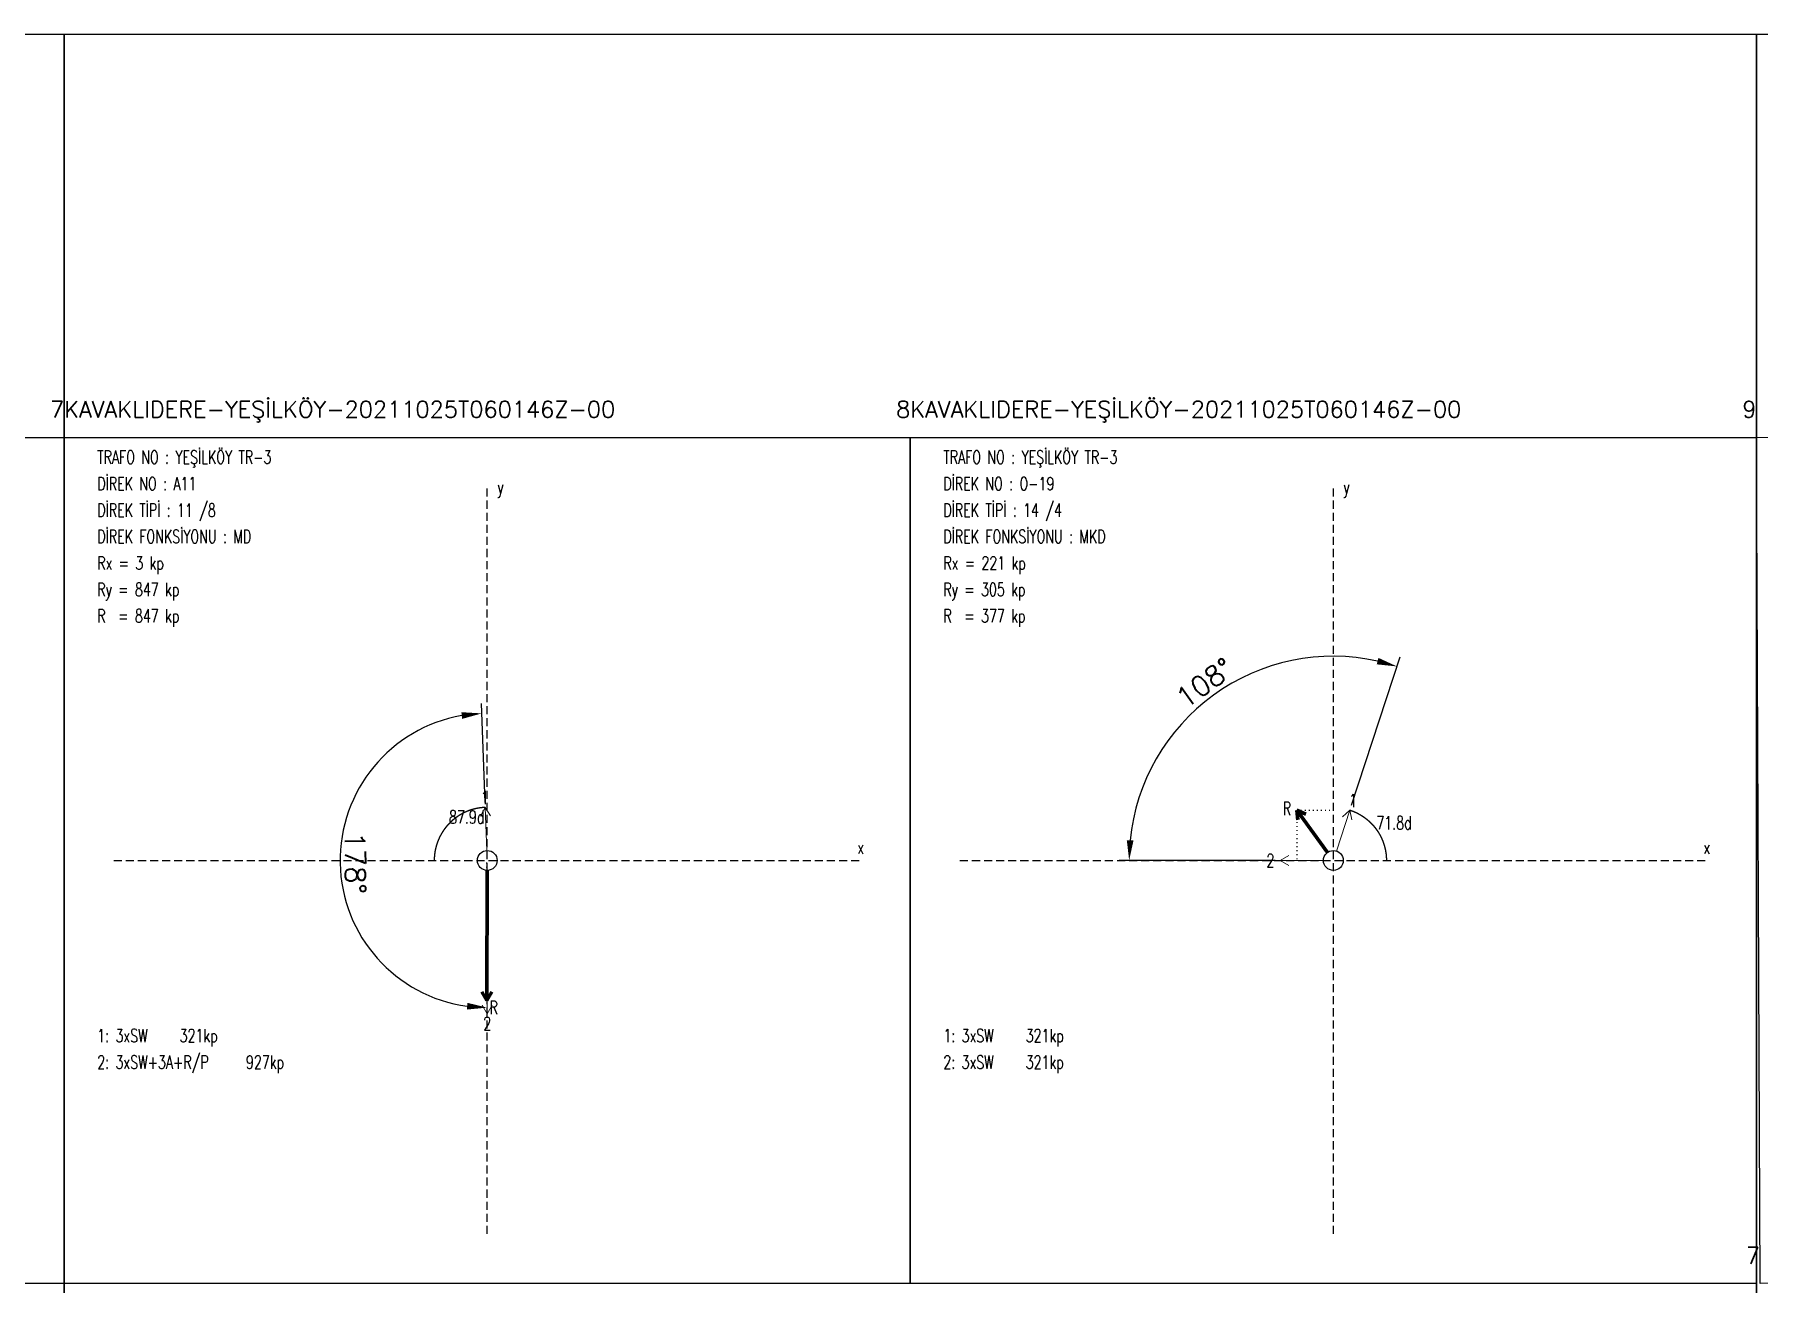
# Model space of a CAD drawing. Header units: millimetres. Extents: x 140 to 2450, y -142 to 155.
# Drawn here: x 766.1 to 980.1, y -0.5 to 154.5 of the extents above; entities that cross this region are included whole.
import ezdxf
from ezdxf.enums import TextEntityAlignment as Align

# ---------------------------------------------------------------- set-up
doc = ezdxf.new("R2010")
doc.units = ezdxf.units.MM
doc.header["$PDMODE"] = 3
doc.header["$PDSIZE"] = -0.7
doc.linetypes.add('ACAD_ISO07W100', pattern=[0.2, 0, -0.2])
doc.linetypes.add('DASHDOT', pattern=[0.75, 0.5, -0.25])
doc.styles.get("Standard").update_dxf_attribs({"font": 'RomanS'})
doc.dimstyles.new('ISO-25', dxfattribs={"dimtxt": 2.5, "dimasz": 2.5, "dimexe": 1.25, "dimexo": 0.625, "dimtad": 1, "dimtxsty": 'Standard', "dimcen": 2.5, "dimadec": 0, "dimazin": 2, "dimtfac": 0, "dimtdec": 0, "dimtofl": 0, "dimtmove": 0, "dimatfit": 0, "dimfxl": 1, "dimtzin": 0, "dimarcsym": 0})

# ---------------------------------------------------------------- blocks, each defined once
blk = doc.blocks.new('*D8')
at = {"color": 0, "lineweight": -2, "transparency": 16777216}
blk.add_line((822.03, 59.21), (821.58, 71.51), dxfattribs=at)
blk.add_arc((822.3, 52.01), 18.26, 99.9773, 262.15, dxfattribs=at)
at = {"color": 0, "transparency": 16777216}
for points in [[(819.09, 70.41), (819.18, 69.58), (821.62, 70.26)], [(819.84, 34.34), (819.78, 33.51), (822.3, 33.75)]]:
    blk.add_solid(points, dxfattribs=at)
at = {"layer": 'Defpoints', "color": 0, "transparency": 16777216}
for p in [(806.27, 60.75), (822.06, 58.59), (822.26, 53.24), (822.3, 50.78), (822.3, 32.99)]:
    blk.add_point(p, dxfattribs=at)
at = {"color": 0, "transparency": 16777216, "insert": (805.92, 51.71), "char_height": 2.5, "attachment_point": 5, "rotation": 271.0636}
blk.add_mtext('178°', dxfattribs=at)
blk = doc.blocks.new('*D11')
at = {"color": 0, "lineweight": -2, "transparency": 16777216}
for p, q in [((929.55, 58.86), (935.59, 77.27)), ((920.09, 52.01), (900.71, 52.01))]:
    blk.add_line(p, q, dxfattribs=at)
blk.add_arc((927.3, 52.01), 25.34, 77.4843, 174.345, dxfattribs=at)
at = {"color": 0, "transparency": 16777216}
for points in [[(932.9, 77.15), (932.68, 76.35), (935.2, 76.09)], [(902.5, 54.49), (901.67, 54.53), (901.96, 52.01)]]:
    blk.add_solid(points, dxfattribs=at)
at = {"layer": 'Defpoints', "color": 0, "transparency": 16777216}
for p in [(919.52, 76.13), (929.35, 58.27), (920.72, 52.01), (926.07, 52.01), (927.68, 53.18)]:
    blk.add_point(p, dxfattribs=at)
at = {"color": 0, "transparency": 16777216, "insert": (911.34, 74.05), "char_height": 2.5, "attachment_point": 5, "rotation": 35.9146}
blk.add_mtext('108°', dxfattribs=at)

msp = doc.modelspace()

# ---------------------------------------------------------------- linework, layer by layer
at = {"linetype": 'DASHDOT', "ltscale": 2}
for p, q in [((822.301, 5.663), (822.301, 98.359)), ((927.301, 5.663), (927.301, 98.359)), ((775.953, 52.011), (868.649, 52.011)), ((880.953, 52.011), (973.649, 52.011))]:
    msp.add_line(p, q, dxfattribs=at)
at = {"lineweight": 15}
for p, q in [((822.057, 58.59), (821.481, 57.502)), ((822.255, 53.241), (822.057, 58.59)), ((822.057, 58.59), (822.711, 57.547)), ((927.685, 53.18), (929.354, 58.266)), ((929.354, 58.266), (928.437, 57.445)), ((929.354, 58.266), (929.606, 57.061)), ((920.718, 52.011), (921.784, 52.626)), ((926.071, 52.011), (920.718, 52.011)), ((920.718, 52.011), (921.784, 51.396)), ((822.301, 50.781), (822.301, 32.994)), ((822.301, 32.994), (821.686, 34.06)), ((822.301, 32.994), (822.916, 34.06))]:
    msp.add_line(p, q, dxfattribs=at)
at = {"lineweight": 70}
for p, q in [((926.579, 53.008), (922.766, 58.273)), ((922.766, 58.273), (923.889, 57.771)), ((922.766, 58.273), (922.893, 57.049)), ((822.297, 50.781), (822.24, 34.641)), ((822.24, 34.641), (821.629, 35.709)), ((822.24, 34.641), (822.859, 35.704))]:
    msp.add_line(p, q, dxfattribs=at)
at = {"linetype": 'ACAD_ISO07W100', "ltscale": 2}
for p, q in [((922.766, 58.273), (922.766, 52.011)), ((922.766, 58.273), (927.301, 58.273)), ((822.24, 34.641), (822.24, 52.011)), ((822.24, 34.641), (822.301, 34.641))]:
    msp.add_line(p, q, dxfattribs=at)
for points in [[(559.801, 154.511), (559.801, -142.489), (769.801, -142.489), (769.801, 154.511), (559.801, 154.511)], [(769.801, 154.511), (769.801, 104.511)], [(769.801, 154.511), (769.801, -142.489), (979.801, -142.489), (979.801, 154.511), (769.801, 154.511)], [(769.801, 154.511), (769.801, 104.511)], [(979.801, 154.511), (979.801, 104.511)], [(979.801, 154.511), (979.801, -142.489), (1189.801, -142.489), (1189.801, 154.511), (979.801, 154.511)]]:
    msp.add_lwpolyline(points)
at = {"flags": 128}
for points in [[(980.279, -0.487), (979.801, 104.511), (1084.799, 104.989), (1085.277, -0.009), (980.279, -0.487)], [(664.801, -0.489), (664.801, 104.511), (769.801, 104.511), (769.801, -0.489), (664.801, -0.489)], [(769.801, -0.489), (769.801, 104.511), (874.801, 104.511), (874.801, -0.489), (769.801, -0.489)], [(874.801, -0.489), (874.801, 104.511), (979.801, 104.511), (979.801, -0.489), (874.801, -0.489)]]:
    msp.add_lwpolyline(points, close=True, dxfattribs=at)
at = {"color": 1, "flags": 128}
for points in [[(822.057, 58.59), (822.057, 58.59), (822.045, 58.589), (822.034, 58.589), (822.022, 58.588), (822.011, 58.588), (821.999, 58.587), (821.988, 58.587), (821.976, 58.586), (821.965, 58.585), (821.953, 58.585), (821.942, 58.584), (821.93, 58.584), (821.919, 58.583), (821.908, 58.582), (821.896, 58.582), (821.885, 58.581), (821.873, 58.58), (821.862, 58.579), (821.85, 58.579), (821.839, 58.578), (821.827, 58.577), (821.816, 58.576), (821.804, 58.575), (821.793, 58.574), (821.781, 58.574), (821.77, 58.573), (821.759, 58.572), (821.747, 58.571), (821.736, 58.57), (821.724, 58.569), (821.713, 58.568), (821.701, 58.567), (821.69, 58.566), (821.678, 58.565), (821.667, 58.563), (821.656, 58.562), (821.644, 58.561), (821.633, 58.56), (821.621, 58.559), (821.61, 58.558), (821.598, 58.556), (821.587, 58.555), (821.576, 58.554), (821.564, 58.553), (821.553, 58.551), (821.541, 58.55), (821.53, 58.549), (821.519, 58.547), (821.507, 58.546), (821.496, 58.545), (821.484, 58.543), (821.473, 58.542), (821.462, 58.54), (821.45, 58.539), (821.439, 58.537), (821.427, 58.536), (821.416, 58.534), (821.405, 58.533), (821.393, 58.531), (821.382, 58.53), (821.37, 58.528), (821.359, 58.526), (821.348, 58.525), (821.336, 58.523), (821.325, 58.521), (821.314, 58.52), (821.302, 58.518), (821.291, 58.516), (821.28, 58.514), (821.268, 58.513), (821.257, 58.511), (821.246, 58.509), (821.234, 58.507), (821.223, 58.505), (821.211, 58.503), (821.2, 58.501), (821.189, 58.499), (821.178, 58.497), (821.166, 58.495), (821.155, 58.494), (821.144, 58.491), (821.132, 58.489), (821.121, 58.487), (821.11, 58.485), (821.098, 58.483), (821.087, 58.481), (821.076, 58.479), (821.064, 58.477), (821.053, 58.475), (821.042, 58.473), (821.031, 58.47), (821.019, 58.468), (821.008, 58.466), (820.997, 58.464), (820.986, 58.461), (820.974, 58.459), (820.963, 58.457), (820.952, 58.454), (820.941, 58.452), (820.929, 58.45), (820.918, 58.447), (820.907, 58.445), (820.896, 58.442), (820.884, 58.44), (820.873, 58.437), (820.862, 58.435), (820.851, 58.432), (820.84, 58.43), (820.828, 58.427), (820.817, 58.425), (820.806, 58.422), (820.795, 58.419), (820.784, 58.417), (820.772, 58.414), (820.761, 58.411), (820.75, 58.409), (820.739, 58.406), (820.728, 58.403), (820.717, 58.401), (820.705, 58.398), (820.694, 58.395), (820.683, 58.392), (820.672, 58.389), (820.661, 58.386), (820.65, 58.384), (820.639, 58.381), (820.628, 58.378), (820.616, 58.375), (820.605, 58.372), (820.594, 58.369), (820.583, 58.366), (820.572, 58.363), (820.561, 58.36), (820.55, 58.357), (820.539, 58.354), (820.528, 58.351), (820.517, 58.348), (820.506, 58.344), (820.495, 58.341), (820.484, 58.338), (820.473, 58.335), (820.461, 58.332), (820.45, 58.329), (820.439, 58.325), (820.428, 58.322), (820.417, 58.319), (820.406, 58.316), (820.395, 58.312), (820.384, 58.309), (820.373, 58.306), (820.362, 58.302), (820.351, 58.299), (820.34, 58.295), (820.33, 58.292), (820.319, 58.288), (820.308, 58.285), (820.297, 58.281), (820.286, 58.278), (820.275, 58.274), (820.264, 58.271), (820.253, 58.267), (820.242, 58.264), (820.231, 58.26), (820.22, 58.257), (820.209, 58.253), (820.198, 58.249), (820.188, 58.246), (820.177, 58.242), (820.166, 58.238), (820.155, 58.234), (820.144, 58.231), (820.133, 58.227), (820.122, 58.223), (820.112, 58.219), (820.101, 58.215), (820.09, 58.212), (820.079, 58.208), (820.068, 58.204), (820.057, 58.2), (820.047, 58.196), (820.036, 58.192), (820.025, 58.188), (820.014, 58.184), (820.004, 58.18), (819.993, 58.176), (819.982, 58.172), (819.971, 58.168), (819.96, 58.164), (819.95, 58.16), (819.939, 58.156), (819.928, 58.152), (819.918, 58.147), (819.907, 58.143), (819.896, 58.139), (819.886, 58.135), (819.875, 58.131), (819.864, 58.126), (819.853, 58.122), (819.843, 58.118), (819.832, 58.114), (819.822, 58.109), (819.811, 58.105), (819.8, 58.101), (819.79, 58.096), (819.779, 58.092), (819.768, 58.087), (819.758, 58.083), (819.747, 58.078), (819.737, 58.074), (819.726, 58.07), (819.715, 58.065), (819.705, 58.06), (819.694, 58.056), (819.684, 58.051), (819.673, 58.047), (819.663, 58.042), (819.652, 58.038), (819.642, 58.033), (819.631, 58.028), (819.621, 58.024), (819.61, 58.019), (819.6, 58.014), (819.589, 58.01), (819.579, 58.005), (819.568, 58), (819.558, 57.995), (819.547, 57.99), (819.537, 57.986), (819.527, 57.981), (819.516, 57.976), (819.506, 57.971), (819.495, 57.966), (819.485, 57.961), (819.475, 57.956), (819.464, 57.951), (819.454, 57.946), (819.443, 57.941), (819.433, 57.936), (819.423, 57.931), (819.412, 57.926), (819.402, 57.921), (819.392, 57.916), (819.382, 57.911), (819.371, 57.906), (819.361, 57.901), (819.351, 57.896), (819.34, 57.891), (819.33, 57.886), (819.32, 57.88), (819.31, 57.875), (819.299, 57.87), (819.289, 57.865), (819.279, 57.859), (819.269, 57.854), (819.259, 57.849), (819.248, 57.843), (819.238, 57.838), (819.228, 57.833), (819.218, 57.827), (819.208, 57.822), (819.198, 57.817), (819.188, 57.811), (819.177, 57.806), (819.167, 57.8), (819.157, 57.795), (819.147, 57.789), (819.137, 57.784), (819.127, 57.778), (819.117, 57.773), (819.107, 57.767), (819.097, 57.762), (819.087, 57.756), (819.077, 57.75), (819.067, 57.745), (819.057, 57.739), (819.047, 57.733), (819.037, 57.728), (819.027, 57.722), (819.017, 57.716), (819.007, 57.711), (818.997, 57.705), (818.987, 57.699), (818.977, 57.693), (818.967, 57.687), (818.957, 57.682), (818.947, 57.676), (818.937, 57.67), (818.928, 57.664), (818.918, 57.658), (818.908, 57.652), (818.898, 57.646), (818.888, 57.64), (818.878, 57.634), (818.869, 57.628), (818.859, 57.622), (818.849, 57.616), (818.839, 57.61), (818.829, 57.604), (818.82, 57.598), (818.81, 57.592), (818.8, 57.586), (818.791, 57.58), (818.781, 57.574), (818.771, 57.568), (818.761, 57.561), (818.752, 57.555), (818.742, 57.549), (818.732, 57.543), (818.723, 57.537), (818.713, 57.53), (818.703, 57.524), (818.694, 57.518), (818.684, 57.511), (818.675, 57.505), (818.665, 57.499), (818.656, 57.492), (818.646, 57.486), (818.636, 57.48), (818.627, 57.473), (818.617, 57.467), (818.608, 57.46), (818.598, 57.454), (818.589, 57.448), (818.579, 57.441), (818.57, 57.435), (818.56, 57.428), (818.551, 57.421), (818.542, 57.415), (818.532, 57.408), (818.523, 57.402), (818.513, 57.395), (818.504, 57.389), (818.494, 57.382), (818.485, 57.375), (818.476, 57.369), (818.466, 57.362), (818.457, 57.355), (818.448, 57.348), (818.438, 57.342), (818.429, 57.335), (818.42, 57.328), (818.411, 57.321), (818.401, 57.315), (818.392, 57.308), (818.383, 57.301), (818.374, 57.294), (818.364, 57.287), (818.355, 57.28), (818.346, 57.274), (818.337, 57.267), (818.328, 57.26), (818.319, 57.253), (818.309, 57.246), (818.3, 57.239), (818.291, 57.232), (818.282, 57.225), (818.273, 57.218), (818.264, 57.211), (818.255, 57.204), (818.246, 57.197), (818.237, 57.19), (818.228, 57.182), (818.219, 57.175), (818.21, 57.168), (818.201, 57.161), (818.192, 57.154), (818.183, 57.147), (818.174, 57.139), (818.165, 57.132), (818.156, 57.125), (818.147, 57.118), (818.138, 57.111), (818.129, 57.103), (818.12, 57.096), (818.111, 57.089), (818.103, 57.081), (818.094, 57.074), (818.085, 57.067), (818.076, 57.059), (818.067, 57.052), (818.058, 57.045), (818.05, 57.037), (818.041, 57.03), (818.032, 57.022), (818.023, 57.015), (818.015, 57.007), (818.006, 57), (817.997, 56.992), (817.989, 56.985), (817.98, 56.977), (817.971, 56.97), (817.963, 56.962), (817.954, 56.955), (817.945, 56.947), (817.937, 56.939), (817.928, 56.932), (817.92, 56.924), (817.911, 56.916), (817.902, 56.909), (817.894, 56.901), (817.885, 56.893), (817.877, 56.886), (817.868, 56.878), (817.86, 56.87), (817.851, 56.862), (817.843, 56.855), (817.834, 56.847), (817.826, 56.839), (817.818, 56.831), (817.809, 56.823), (817.801, 56.816), (817.792, 56.808), (817.784, 56.8), (817.776, 56.792), (817.767, 56.784), (817.759, 56.776), (817.751, 56.768), (817.742, 56.76), (817.734, 56.752), (817.726, 56.744), (817.718, 56.736), (817.709, 56.728), (817.701, 56.72), (817.693, 56.712), (817.685, 56.704), (817.677, 56.696), (817.668, 56.688), (817.66, 56.68), (817.652, 56.672), (817.644, 56.664), (817.636, 56.656), (817.628, 56.647), (817.62, 56.639), (817.612, 56.631), (817.604, 56.623), (817.596, 56.615), (817.587, 56.606), (817.579, 56.598), (817.571, 56.59), (817.564, 56.582), (817.556, 56.573), (817.548, 56.565), (817.54, 56.557), (817.532, 56.549), (817.524, 56.54), (817.516, 56.532), (817.508, 56.524), (817.5, 56.515), (817.492, 56.507), (817.484, 56.498), (817.477, 56.49), (817.469, 56.482), (817.461, 56.473), (817.453, 56.465), (817.445, 56.456), (817.438, 56.448), (817.43, 56.439), (817.422, 56.431), (817.415, 56.422), (817.407, 56.414), (817.399, 56.405), (817.392, 56.397), (817.384, 56.388), (817.376, 56.379), (817.369, 56.371), (817.361, 56.362), (817.353, 56.354), (817.346, 56.345), (817.338, 56.336), (817.331, 56.328), (817.323, 56.319), (817.316, 56.31), (817.308, 56.301), (817.301, 56.293), (817.293, 56.284), (817.286, 56.275), (817.278, 56.266), (817.271, 56.258), (817.264, 56.249), (817.256, 56.24), (817.249, 56.231), (817.241, 56.222), (817.234, 56.214), (817.227, 56.205), (817.219, 56.196), (817.212, 56.187), (817.205, 56.178), (817.198, 56.169), (817.19, 56.16), (817.183, 56.151), (817.176, 56.143), (817.169, 56.134), (817.162, 56.125), (817.154, 56.116), (817.147, 56.107), (817.14, 56.098), (817.133, 56.089), (817.126, 56.08), (817.119, 56.071), (817.112, 56.061), (817.105, 56.052), (817.098, 56.043), (817.091, 56.034), (817.084, 56.025), (817.077, 56.016), (817.07, 56.007), (817.063, 55.998), (817.056, 55.989), (817.049, 55.979), (817.042, 55.97), (817.035, 55.961), (817.028, 55.952), (817.021, 55.943), (817.014, 55.933), (817.007, 55.924), (817.001, 55.915), (816.994, 55.906), (816.987, 55.896), (816.98, 55.887), (816.973, 55.878), (816.967, 55.869), (816.96, 55.859), (816.953, 55.85), (816.947, 55.841), (816.94, 55.831), (816.933, 55.822), (816.927, 55.813), (816.92, 55.803), (816.913, 55.794), (816.907, 55.784), (816.9, 55.775), (816.894, 55.765), (816.887, 55.756), (816.881, 55.747), (816.874, 55.737), (816.868, 55.728), (816.861, 55.718), (816.855, 55.709), (816.848, 55.699), (816.842, 55.69), (816.835, 55.68), (816.829, 55.671), (816.823, 55.661), (816.816, 55.651), (816.81, 55.642), (816.804, 55.632), (816.797, 55.623), (816.791, 55.613), (816.785, 55.603), (816.778, 55.594), (816.772, 55.584), (816.766, 55.574), (816.76, 55.565), (816.754, 55.555), (816.747, 55.545), (816.741, 55.536), (816.735, 55.526), (816.729, 55.516), (816.723, 55.507), (816.717, 55.497), (816.711, 55.487), (816.705, 55.477), (816.699, 55.468), (816.693, 55.458), (816.687, 55.448), (816.681, 55.438), (816.675, 55.428), (816.669, 55.419), (816.663, 55.409), (816.657, 55.399), (816.651, 55.389), (816.645, 55.379), (816.639, 55.369), (816.633, 55.359), (816.627, 55.349), (816.622, 55.34), (816.616, 55.33), (816.61, 55.32), (816.604, 55.31), (816.598, 55.3), (816.593, 55.29), (816.587, 55.28), (816.581, 55.27), (816.576, 55.26), (816.57, 55.25), (816.564, 55.24), (816.559, 55.23), (816.553, 55.22), (816.548, 55.21), (816.542, 55.2), (816.536, 55.19), (816.531, 55.18), (816.525, 55.17), (816.52, 55.16), (816.514, 55.149), (816.509, 55.139), (816.503, 55.129), (816.498, 55.119), (816.493, 55.109), (816.487, 55.099), (816.482, 55.089), (816.476, 55.079), (816.471, 55.068), (816.466, 55.058), (816.46, 55.048), (816.455, 55.038), (816.45, 55.028), (816.445, 55.017), (816.439, 55.007), (816.434, 54.997), (816.429, 54.987), (816.424, 54.976), (816.419, 54.966), (816.413, 54.956), (816.408, 54.946), (816.403, 54.935), (816.398, 54.925), (816.393, 54.915), (816.388, 54.904), (816.383, 54.894), (816.378, 54.884), (816.373, 54.873), (816.368, 54.863), (816.363, 54.853), (816.358, 54.842), (816.353, 54.832), (816.348, 54.822), (816.343, 54.811), (816.338, 54.801), (816.334, 54.79), (816.329, 54.78), (816.324, 54.769), (816.319, 54.759), (816.314, 54.749), (816.31, 54.738), (816.305, 54.728), (816.3, 54.717), (816.295, 54.707), (816.291, 54.696), (816.286, 54.686), (816.281, 54.675), (816.277, 54.665), (816.272, 54.654), (816.267, 54.644), (816.263, 54.633), (816.258, 54.623), (816.254, 54.612), (816.249, 54.602), (816.245, 54.591), (816.24, 54.58), (816.236, 54.57), (816.231, 54.559), (816.227, 54.549), (816.222, 54.538), (816.218, 54.527), (816.214, 54.517), (816.209, 54.506), (816.205, 54.495), (816.201, 54.485), (816.196, 54.474), (816.192, 54.464), (816.188, 54.453), (816.183, 54.442), (816.179, 54.432), (816.175, 54.421), (816.171, 54.41), (816.167, 54.399), (816.162, 54.389), (816.158, 54.378), (816.154, 54.367), (816.15, 54.357), (816.146, 54.346), (816.142, 54.335), (816.138, 54.324), (816.134, 54.314), (816.13, 54.303), (816.126, 54.292), (816.122, 54.281), (816.118, 54.27), (816.114, 54.26), (816.11, 54.249), (816.106, 54.238), (816.102, 54.227), (816.098, 54.216), (816.095, 54.206), (816.091, 54.195), (816.087, 54.184), (816.083, 54.173), (816.079, 54.162), (816.076, 54.151), (816.072, 54.14), (816.068, 54.13), (816.065, 54.119), (816.061, 54.108), (816.057, 54.097), (816.054, 54.086), (816.05, 54.075), (816.046, 54.064), (816.043, 54.053), (816.039, 54.042), (816.036, 54.031), (816.032, 54.02), (816.029, 54.01), (816.025, 53.999), (816.022, 53.988), (816.018, 53.977), (816.015, 53.966), (816.012, 53.955), (816.008, 53.944), (816.005, 53.933), (816.001, 53.922), (815.998, 53.911), (815.995, 53.9), (815.992, 53.889), (815.988, 53.878), (815.985, 53.867), (815.982, 53.856), (815.979, 53.845), (815.975, 53.834), (815.972, 53.823), (815.969, 53.812), (815.966, 53.8), (815.963, 53.789), (815.96, 53.778), (815.957, 53.767), (815.954, 53.756), (815.951, 53.745), (815.948, 53.734), (815.945, 53.723), (815.942, 53.712), (815.939, 53.701), (815.936, 53.69), (815.933, 53.679), (815.93, 53.667), (815.927, 53.656), (815.924, 53.645), (815.921, 53.634), (815.918, 53.623), (815.916, 53.612), (815.913, 53.601), (815.91, 53.589), (815.907, 53.578), (815.905, 53.567), (815.902, 53.556), (815.899, 53.545), (815.897, 53.534), (815.894, 53.522), (815.891, 53.511), (815.889, 53.5), (815.886, 53.489), (815.884, 53.478), (815.881, 53.466), (815.878, 53.455), (815.876, 53.444), (815.873, 53.433), (815.871, 53.422), (815.869, 53.41), (815.866, 53.399), (815.864, 53.388), (815.861, 53.377), (815.859, 53.365), (815.857, 53.354), (815.854, 53.343), (815.852, 53.332), (815.85, 53.32), (815.847, 53.309), (815.845, 53.298), (815.843, 53.287), (815.841, 53.275), (815.838, 53.264), (815.836, 53.253), (815.834, 53.242), (815.832, 53.23), (815.83, 53.219), (815.828, 53.208), (815.826, 53.196), (815.824, 53.185), (815.822, 53.174), (815.82, 53.162), (815.818, 53.151), (815.816, 53.14), (815.814, 53.128), (815.812, 53.117), (815.81, 53.106), (815.808, 53.094), (815.806, 53.083), (815.804, 53.072), (815.802, 53.06), (815.8, 53.049), (815.799, 53.038), (815.797, 53.026), (815.795, 53.015), (815.793, 53.004), (815.792, 52.992), (815.79, 52.981), (815.788, 52.97), (815.787, 52.958), (815.785, 52.947), (815.783, 52.936), (815.782, 52.924), (815.78, 52.913), (815.779, 52.901), (815.777, 52.89), (815.776, 52.879), (815.774, 52.867), (815.773, 52.856), (815.771, 52.844), (815.77, 52.833), (815.768, 52.822), (815.767, 52.81), (815.765, 52.799), (815.764, 52.787), (815.763, 52.776), (815.761, 52.765), (815.76, 52.753), (815.759, 52.742), (815.757, 52.73), (815.756, 52.719), (815.755, 52.707), (815.754, 52.696), (815.753, 52.685), (815.751, 52.673), (815.75, 52.662), (815.749, 52.65), (815.748, 52.639), (815.747, 52.627), (815.746, 52.616), (815.745, 52.605), (815.744, 52.593), (815.743, 52.582), (815.742, 52.57), (815.741, 52.559), (815.74, 52.547), (815.739, 52.536), (815.738, 52.524), (815.737, 52.513), (815.736, 52.502), (815.736, 52.49), (815.735, 52.479), (815.734, 52.467), (815.733, 52.456), (815.732, 52.444), (815.732, 52.433), (815.731, 52.421), (815.73, 52.41), (815.729, 52.398), (815.729, 52.387), (815.728, 52.375), (815.728, 52.364), (815.727, 52.352), (815.726, 52.341), (815.726, 52.33), (815.725, 52.318), (815.725, 52.307), (815.724, 52.295), (815.724, 52.284), (815.723, 52.272), (815.723, 52.261), (815.722, 52.249), (815.722, 52.238), (815.722, 52.226), (815.721, 52.215), (815.721, 52.203), (815.721, 52.192), (815.72, 52.18), (815.72, 52.169), (815.72, 52.157), (815.719, 52.146), (815.719, 52.134), (815.719, 52.123), (815.719, 52.111), (815.719, 52.1), (815.719, 52.088), (815.718, 52.077), (815.718, 52.065), (815.718, 52.054), (815.718, 52.042), (815.718, 52.031), (815.718, 52.019), (815.718, 52.011)], [(929.354, 58.266), (929.354, 58.266), (929.365, 58.262), (929.376, 58.259), (929.387, 58.255), (929.398, 58.251), (929.409, 58.248), (929.419, 58.244), (929.43, 58.24), (929.441, 58.237), (929.452, 58.233), (929.463, 58.229), (929.474, 58.225), (929.485, 58.221), (929.495, 58.218), (929.506, 58.214), (929.517, 58.21), (929.528, 58.206), (929.539, 58.202), (929.549, 58.198), (929.56, 58.194), (929.571, 58.19), (929.582, 58.186), (929.593, 58.182), (929.603, 58.178), (929.614, 58.174), (929.625, 58.17), (929.636, 58.166), (929.646, 58.162), (929.657, 58.158), (929.668, 58.154), (929.679, 58.15), (929.689, 58.146), (929.7, 58.141), (929.711, 58.137), (929.721, 58.133), (929.732, 58.129), (929.743, 58.125), (929.753, 58.12), (929.764, 58.116), (929.775, 58.112), (929.785, 58.107), (929.796, 58.103), (929.807, 58.099), (929.817, 58.094), (929.828, 58.09), (929.838, 58.085), (929.849, 58.081), (929.86, 58.077), (929.87, 58.072), (929.881, 58.068), (929.891, 58.063), (929.902, 58.059), (929.912, 58.054), (929.923, 58.049), (929.934, 58.045), (929.944, 58.04), (929.955, 58.036), (929.965, 58.031), (929.976, 58.026), (929.986, 58.022), (929.997, 58.017), (930.007, 58.012), (930.018, 58.007), (930.028, 58.003), (930.038, 57.998), (930.049, 57.993), (930.059, 57.988), (930.07, 57.984), (930.08, 57.979), (930.091, 57.974), (930.101, 57.969), (930.111, 57.964), (930.122, 57.959), (930.132, 57.954), (930.142, 57.949), (930.153, 57.944), (930.163, 57.939), (930.174, 57.934), (930.184, 57.929), (930.194, 57.924), (930.205, 57.919), (930.215, 57.914), (930.225, 57.909), (930.235, 57.904), (930.246, 57.899), (930.256, 57.894), (930.266, 57.888), (930.276, 57.883), (930.287, 57.878), (930.297, 57.873), (930.307, 57.868), (930.317, 57.862), (930.328, 57.857), (930.338, 57.852), (930.348, 57.846), (930.358, 57.841), (930.368, 57.836), (930.379, 57.83), (930.389, 57.825), (930.399, 57.82), (930.409, 57.814), (930.419, 57.809), (930.429, 57.803), (930.439, 57.798), (930.449, 57.792), (930.459, 57.787), (930.47, 57.781), (930.48, 57.776), (930.49, 57.77), (930.5, 57.765), (930.51, 57.759), (930.52, 57.754), (930.53, 57.748), (930.54, 57.742), (930.55, 57.737), (930.56, 57.731), (930.57, 57.725), (930.58, 57.72), (930.59, 57.714), (930.6, 57.708), (930.61, 57.702), (930.62, 57.696), (930.629, 57.691), (930.639, 57.685), (930.649, 57.679), (930.659, 57.673), (930.669, 57.667), (930.679, 57.661), (930.689, 57.656), (930.699, 57.65), (930.708, 57.644), (930.718, 57.638), (930.728, 57.632), (930.738, 57.626), (930.748, 57.62), (930.757, 57.614), (930.767, 57.608), (930.777, 57.602), (930.787, 57.596), (930.796, 57.589), (930.806, 57.583), (930.816, 57.577), (930.826, 57.571), (930.835, 57.565), (930.845, 57.559), (930.855, 57.553), (930.864, 57.546), (930.874, 57.54), (930.884, 57.534), (930.893, 57.528), (930.903, 57.521), (930.913, 57.515), (930.922, 57.509), (930.932, 57.502), (930.941, 57.496), (930.951, 57.49), (930.96, 57.483), (930.97, 57.477), (930.979, 57.47), (930.989, 57.464), (930.999, 57.458), (931.008, 57.451), (931.018, 57.445), (931.027, 57.438), (931.036, 57.432), (931.046, 57.425), (931.055, 57.419), (931.065, 57.412), (931.074, 57.405), (931.084, 57.399), (931.093, 57.392), (931.102, 57.386), (931.112, 57.379), (931.121, 57.372), (931.13, 57.366), (931.14, 57.359), (931.149, 57.352), (931.158, 57.346), (931.168, 57.339), (931.177, 57.332), (931.186, 57.325), (931.196, 57.318), (931.205, 57.312), (931.214, 57.305), (931.223, 57.298), (931.233, 57.291), (931.242, 57.284), (931.251, 57.277), (931.26, 57.271), (931.269, 57.264), (931.278, 57.257), (931.288, 57.25), (931.297, 57.243), (931.306, 57.236), (931.315, 57.229), (931.324, 57.222), (931.333, 57.215), (931.342, 57.208), (931.351, 57.201), (931.36, 57.194), (931.369, 57.186), (931.378, 57.179), (931.387, 57.172), (931.396, 57.165), (931.405, 57.158), (931.414, 57.151), (931.423, 57.144), (931.432, 57.136), (931.441, 57.129), (931.45, 57.122), (931.459, 57.115), (931.468, 57.107), (931.477, 57.1), (931.486, 57.093), (931.495, 57.085), (931.504, 57.078), (931.512, 57.071), (931.521, 57.063), (931.53, 57.056), (931.539, 57.049), (931.548, 57.041), (931.556, 57.034), (931.565, 57.026), (931.574, 57.019), (931.583, 57.012), (931.591, 57.004), (931.6, 56.997), (931.609, 56.989), (931.617, 56.982), (931.626, 56.974), (931.635, 56.966), (931.643, 56.959), (931.652, 56.951), (931.661, 56.944), (931.669, 56.936), (931.678, 56.928), (931.686, 56.921), (931.695, 56.913), (931.703, 56.905), (931.712, 56.898), (931.721, 56.89), (931.729, 56.882), (931.738, 56.875), (931.746, 56.867), (931.754, 56.859), (931.763, 56.851), (931.771, 56.843), (931.78, 56.836), (931.788, 56.828), (931.797, 56.82), (931.805, 56.812), (931.813, 56.804), (931.822, 56.796), (931.83, 56.789), (931.838, 56.781), (931.847, 56.773), (931.855, 56.765), (931.863, 56.757), (931.872, 56.749), (931.88, 56.741), (931.888, 56.733), (931.896, 56.725), (931.905, 56.717), (931.913, 56.709), (931.921, 56.701), (931.929, 56.693), (931.937, 56.685), (931.945, 56.676), (931.954, 56.668), (931.962, 56.66), (931.97, 56.652), (931.978, 56.644), (931.986, 56.636), (931.994, 56.628), (932.002, 56.619), (932.01, 56.611), (932.018, 56.603), (932.026, 56.595), (932.034, 56.586), (932.042, 56.578), (932.05, 56.57), (932.058, 56.562), (932.066, 56.553), (932.074, 56.545), (932.082, 56.537), (932.09, 56.528), (932.098, 56.52), (932.105, 56.512), (932.113, 56.503), (932.121, 56.495), (932.129, 56.486), (932.137, 56.478), (932.145, 56.469), (932.152, 56.461), (932.16, 56.452), (932.168, 56.444), (932.176, 56.435), (932.183, 56.427), (932.191, 56.418), (932.199, 56.41), (932.206, 56.401), (932.214, 56.393), (932.222, 56.384), (932.229, 56.376), (932.237, 56.367), (932.244, 56.358), (932.252, 56.35), (932.26, 56.341), (932.267, 56.332), (932.275, 56.324), (932.282, 56.315), (932.29, 56.306), (932.297, 56.298), (932.305, 56.289), (932.312, 56.28), (932.32, 56.271), (932.327, 56.263), (932.334, 56.254), (932.342, 56.245), (932.349, 56.236), (932.357, 56.227), (932.364, 56.219), (932.371, 56.21), (932.379, 56.201), (932.386, 56.192), (932.393, 56.183), (932.4, 56.174), (932.408, 56.165), (932.415, 56.156), (932.422, 56.148), (932.429, 56.139), (932.437, 56.13), (932.444, 56.121), (932.451, 56.112), (932.458, 56.103), (932.465, 56.094), (932.472, 56.085), (932.479, 56.076), (932.487, 56.067), (932.494, 56.058), (932.501, 56.048), (932.508, 56.039), (932.515, 56.03), (932.522, 56.021), (932.529, 56.012), (932.536, 56.003), (932.543, 55.994), (932.55, 55.985), (932.556, 55.975), (932.563, 55.966), (932.57, 55.957), (932.577, 55.948), (932.584, 55.939), (932.591, 55.929), (932.598, 55.92), (932.605, 55.911), (932.611, 55.902), (932.618, 55.892), (932.625, 55.883), (932.632, 55.874), (932.638, 55.865), (932.645, 55.855), (932.652, 55.846), (932.658, 55.837), (932.665, 55.827), (932.672, 55.818), (932.678, 55.808), (932.685, 55.799), (932.692, 55.79), (932.698, 55.78), (932.705, 55.771), (932.711, 55.761), (932.718, 55.752), (932.724, 55.742), (932.731, 55.733), (932.737, 55.724), (932.744, 55.714), (932.75, 55.705), (932.757, 55.695), (932.763, 55.685), (932.77, 55.676), (932.776, 55.666), (932.782, 55.657), (932.789, 55.647), (932.795, 55.638), (932.801, 55.628), (932.808, 55.618), (932.814, 55.609), (932.82, 55.599), (932.826, 55.59), (932.833, 55.58), (932.839, 55.57), (932.845, 55.561), (932.851, 55.551), (932.858, 55.541), (932.864, 55.532), (932.87, 55.522), (932.876, 55.512), (932.882, 55.502), (932.888, 55.493), (932.894, 55.483), (932.9, 55.473), (932.906, 55.463), (932.912, 55.454), (932.918, 55.444), (932.924, 55.434), (932.93, 55.424), (932.936, 55.414), (932.942, 55.404), (932.948, 55.395), (932.954, 55.385), (932.96, 55.375), (932.966, 55.365), (932.971, 55.355), (932.977, 55.345), (932.983, 55.335), (932.989, 55.325), (932.995, 55.315), (933, 55.305), (933.006, 55.296), (933.012, 55.286), (933.018, 55.276), (933.023, 55.266), (933.029, 55.256), (933.035, 55.246), (933.04, 55.236), (933.046, 55.226), (933.052, 55.216), (933.057, 55.206), (933.063, 55.195), (933.068, 55.185), (933.074, 55.175), (933.079, 55.165), (933.085, 55.155), (933.09, 55.145), (933.096, 55.135), (933.101, 55.125), (933.107, 55.115), (933.112, 55.105), (933.117, 55.094), (933.123, 55.084), (933.128, 55.074), (933.133, 55.064), (933.139, 55.054), (933.144, 55.044), (933.149, 55.033), (933.155, 55.023), (933.16, 55.013), (933.165, 55.003), (933.17, 54.992), (933.175, 54.982), (933.181, 54.972), (933.186, 54.962), (933.191, 54.951), (933.196, 54.941), (933.201, 54.931), (933.206, 54.921), (933.211, 54.91), (933.216, 54.9), (933.221, 54.89), (933.226, 54.879), (933.231, 54.869), (933.236, 54.859), (933.241, 54.848), (933.246, 54.838), (933.251, 54.827), (933.256, 54.817), (933.261, 54.807), (933.266, 54.796), (933.271, 54.786), (933.276, 54.775), (933.28, 54.765), (933.285, 54.754), (933.29, 54.744), (933.295, 54.734), (933.299, 54.723), (933.304, 54.713), (933.309, 54.702), (933.314, 54.692), (933.318, 54.681), (933.323, 54.671), (933.328, 54.66), (933.332, 54.65), (933.337, 54.639), (933.341, 54.629), (933.346, 54.618), (933.35, 54.607), (933.355, 54.597), (933.359, 54.586), (933.364, 54.576), (933.368, 54.565), (933.373, 54.555), (933.377, 54.544), (933.382, 54.533), (933.386, 54.523), (933.39, 54.512), (933.395, 54.501), (933.399, 54.491), (933.403, 54.48), (933.408, 54.47), (933.412, 54.459), (933.416, 54.448), (933.421, 54.438), (933.425, 54.427), (933.429, 54.416), (933.433, 54.405), (933.437, 54.395), (933.442, 54.384), (933.446, 54.373), (933.45, 54.363), (933.454, 54.352), (933.458, 54.341), (933.462, 54.33), (933.466, 54.32), (933.47, 54.309), (933.474, 54.298), (933.478, 54.287), (933.482, 54.277), (933.486, 54.266), (933.49, 54.255), (933.494, 54.244), (933.498, 54.233), (933.502, 54.223), (933.505, 54.212), (933.509, 54.201), (933.513, 54.19), (933.517, 54.179), (933.521, 54.168), (933.524, 54.157), (933.528, 54.147), (933.532, 54.136), (933.536, 54.125), (933.539, 54.114), (933.543, 54.103), (933.546, 54.092), (933.55, 54.081), (933.554, 54.07), (933.557, 54.059), (933.561, 54.049), (933.564, 54.038), (933.568, 54.027), (933.571, 54.016), (933.575, 54.005), (933.578, 53.994), (933.582, 53.983), (933.585, 53.972), (933.589, 53.961), (933.592, 53.95), (933.595, 53.939), (933.599, 53.928), (933.602, 53.917), (933.605, 53.906), (933.609, 53.895), (933.612, 53.884), (933.615, 53.873), (933.619, 53.862), (933.622, 53.851), (933.625, 53.84), (933.628, 53.829), (933.631, 53.818), (933.634, 53.807), (933.638, 53.796), (933.641, 53.785), (933.644, 53.774), (933.647, 53.762), (933.65, 53.751), (933.653, 53.74), (933.656, 53.729), (933.659, 53.718), (933.662, 53.707), (933.665, 53.696), (933.668, 53.685), (933.671, 53.674), (933.674, 53.663), (933.676, 53.651), (933.679, 53.64), (933.682, 53.629), (933.685, 53.618), (933.688, 53.607), (933.691, 53.596), (933.693, 53.585), (933.696, 53.573), (933.699, 53.562), (933.701, 53.551), (933.704, 53.54), (933.707, 53.529), (933.709, 53.518), (933.712, 53.506), (933.715, 53.495), (933.717, 53.484), (933.72, 53.473), (933.722, 53.462), (933.725, 53.45), (933.727, 53.439), (933.73, 53.428), (933.732, 53.417), (933.735, 53.405), (933.737, 53.394), (933.74, 53.383), (933.742, 53.372), (933.744, 53.361), (933.747, 53.349), (933.749, 53.338), (933.751, 53.327), (933.754, 53.316), (933.756, 53.304), (933.758, 53.293), (933.76, 53.282), (933.763, 53.27), (933.765, 53.259), (933.767, 53.248), (933.769, 53.237), (933.771, 53.225), (933.773, 53.214), (933.775, 53.203), (933.777, 53.191), (933.779, 53.18), (933.781, 53.169), (933.784, 53.157), (933.785, 53.146), (933.787, 53.135), (933.789, 53.124), (933.791, 53.112), (933.793, 53.101), (933.795, 53.09), (933.797, 53.078), (933.799, 53.067), (933.801, 53.056), (933.803, 53.044), (933.804, 53.033), (933.806, 53.021), (933.808, 53.01), (933.81, 52.999), (933.811, 52.987), (933.813, 52.976), (933.815, 52.965), (933.816, 52.953), (933.818, 52.942), (933.82, 52.931), (933.821, 52.919), (933.823, 52.908), (933.824, 52.896), (933.826, 52.885), (933.827, 52.874), (933.829, 52.862), (933.83, 52.851), (933.832, 52.839), (933.833, 52.828), (933.835, 52.817), (933.836, 52.805), (933.837, 52.794), (933.839, 52.782), (933.84, 52.771), (933.841, 52.76), (933.843, 52.748), (933.844, 52.737), (933.845, 52.725), (933.846, 52.714), (933.848, 52.703), (933.849, 52.691), (933.85, 52.68), (933.851, 52.668), (933.852, 52.657), (933.853, 52.645), (933.855, 52.634), (933.856, 52.622), (933.857, 52.611), (933.858, 52.6), (933.859, 52.588), (933.86, 52.577), (933.861, 52.565), (933.862, 52.554), (933.863, 52.542), (933.864, 52.531), (933.864, 52.519), (933.865, 52.508), (933.866, 52.497), (933.867, 52.485), (933.868, 52.474), (933.869, 52.462), (933.869, 52.451), (933.87, 52.439), (933.871, 52.428), (933.872, 52.416), (933.872, 52.405), (933.873, 52.393), (933.874, 52.382), (933.874, 52.37), (933.875, 52.359), (933.876, 52.347), (933.876, 52.336), (933.877, 52.325), (933.877, 52.313), (933.878, 52.302), (933.878, 52.29), (933.879, 52.279), (933.879, 52.267), (933.88, 52.256), (933.88, 52.244), (933.88, 52.233), (933.881, 52.221), (933.881, 52.21), (933.881, 52.198), (933.882, 52.187), (933.882, 52.175), (933.882, 52.164), (933.883, 52.152), (933.883, 52.141), (933.883, 52.129), (933.883, 52.118), (933.883, 52.106), (933.884, 52.095), (933.884, 52.083), (933.884, 52.072), (933.884, 52.06), (933.884, 52.049), (933.884, 52.037), (933.884, 52.026), (933.884, 52.014), (933.884, 52.011)]]:
    msp.add_lwpolyline(points, dxfattribs=at)
for centre in [(822.301, 52.011), (927.301, 52.011)]:
    msp.add_circle(centre, 1.23)

# ---------------------------------------------------------------- texts
for p in [(769.801, 106.972), (874.801, 106.972)]:
    msp.add_text('KAVAKLIDERE-YEŞİLKÖY-20211025T060146Z-00', height=2.05078).set_placement(p)
for s, p in [('7', (769.801, 106.972)), ('8', (874.801, 106.972)), ('9', (979.801, 106.972))]:
    msp.add_text(s, height=2.051).set_placement(p, align=Align.RIGHT)
at = {"width": 0.7}
for s, height, p in [('TRAFO NO : YEŞİLKÖY TR-3', 1.64062, (773.903, 102.05)), ('TRAFO NO : YEŞİLKÖY TR-3', 1.64062, (878.903, 102.05)), ('DİREK NO : A11', 1.64062, (773.903, 98.769)), ('DİREK NO : O-19', 1.64062, (878.903, 98.769)), ('DİREK TİPİ : 11 /8', 1.64062, (773.903, 95.488)), ('DİREK TİPİ : 14 /4', 1.64062, (878.903, 95.488)), ('DİREK FONKSİYONU : MD', 1.64062, (773.903, 92.206)), ('DİREK FONKSİYONU : MKD', 1.64062, (878.903, 92.206)), ('Rx = 3 kp', 1.6406, (773.903, 88.925)), ('Rx = 221 kp', 1.64062, (878.903, 88.925)), ('Ry = 847 kp', 1.64062, (773.903, 85.644)), ('Ry = 305 kp', 1.64062, (878.903, 85.644)), ('R  = 847 kp', 1.64062, (773.903, 82.363)), ('R  = 377 kp', 1.64062, (878.903, 82.363)), ('1: 3xSW    321kp', 1.64062, (773.903, 30.273)), ('1: 3xSW    321kp', 1.64062, (878.903, 30.273)), ('2: 3xSW+3A+R/P    927kp', 1.64062, (773.903, 26.992)), ('2: 3xSW    321kp', 1.64062, (878.903, 26.992))]:
    msp.add_text(s, height=height, dxfattribs=at).set_placement(p, align=Align.MIDDLE_LEFT)
for s, p in [('y', (823.942, 98.359)), ('y', (928.942, 98.359)), ('x', (868.649, 53.652)), ('x', (973.649, 53.652))]:
    msp.add_text(s, height=1.641, dxfattribs=at).set_placement(p, align=Align.MIDDLE_CENTER)
at = {"lineweight": 15, "width": 0.7}
for s, p in [('1', (822.011, 59.819)), ('1', (929.738, 59.435)), ('2', (919.488, 52.011)), ('2', (822.301, 31.764))]:
    msp.add_text(s, height=1.641, dxfattribs=at).set_placement(p, align=Align.MIDDLE_CENTER)
at = {"color": 1, "width": 0.7}
for s, p in [('87.9d', (817.561, 56.579)), ('71.8d', (932.633, 55.873))]:
    msp.add_text(s, height=1.6406, dxfattribs=at).set_placement(p)
at = {"lineweight": 70, "width": 0.7}
for p in [(921.551, 58.467), (823.107, 33.768)]:
    msp.add_text('R', height=1.641, dxfattribs=at).set_placement(p, align=Align.MIDDLE_CENTER)
msp.add_text('7', height=2.051, rotation=0.26088).set_placement((980.268, 1.974), align=Align.RIGHT)

# ---------------------------------------------------------------- dimensions: what is measured, and where the dimension line sits
for base, line1, line2, picture, middle in [((919.519, 76.126), ((926.071, 52.011), (920.718, 52.011)), ((927.685, 53.18), (929.354, 58.266)), '*D11', (911.337, 74.052)), ((806.265, 60.747), ((822.301, 50.781), (822.301, 32.994)), ((822.255, 53.241), (822.057, 58.59)), '*D8', (805.918, 51.707))]:
    dim = msp.add_angular_dim_2l(base=base, line1=line1, line2=line2, dimstyle='ISO-25', override={"dimazin": 0, "dimtfac": 1, "dimtdec": 2, "dimtofl": 1, "dimatfit": 3, "dimtzin": 8})
    dim.commit()
    dim.dimension.update_dxf_attribs({"geometry": picture, "text_midpoint": middle})

doc.saveas('drawing.dxf')
